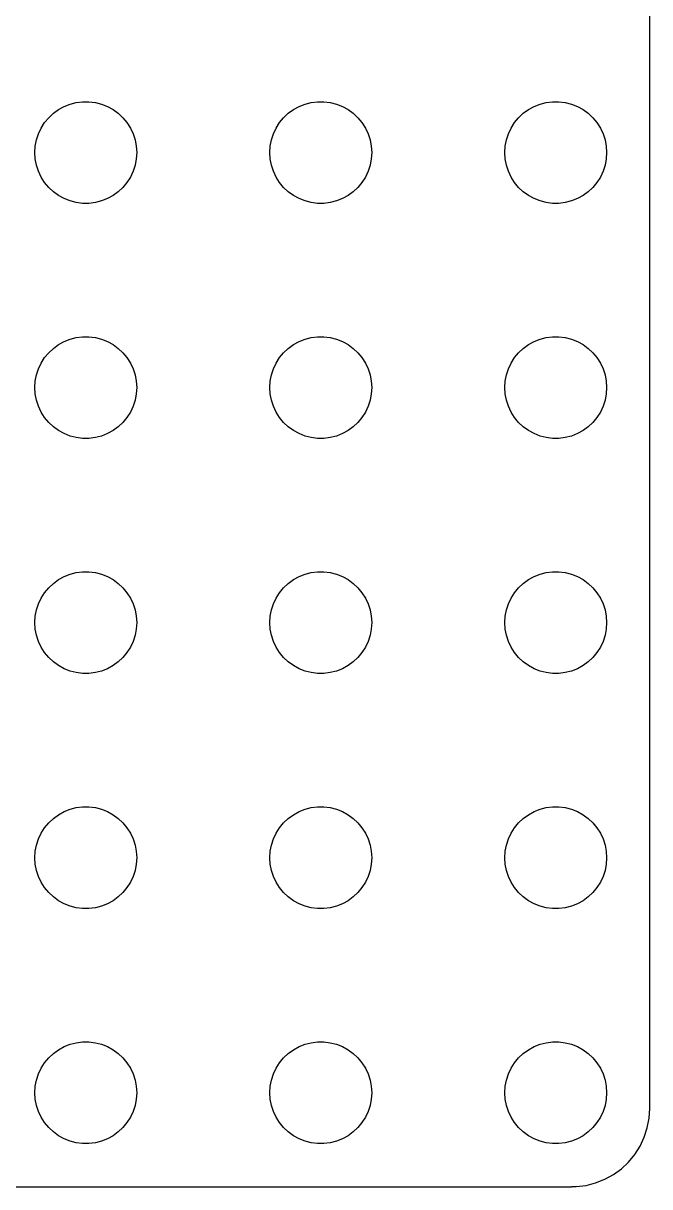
# Model space of a CAD drawing. Header units: metres. Extents: x 9 to 306, y 9 to 306.
# Drawn here: x 266 to 306, y 9 to 83.2 of the extents above; entities that cross this region are included whole.
import ezdxf

# ---------------------------------------------------------------- set-up
doc = ezdxf.new("R2010")
doc.units = ezdxf.units.M

msp = doc.modelspace()

# ---------------------------------------------------------------- linework, layer by layer
for p, q in [((306, 14), (306, 301)), ((268.616, 77.9407), (268.996, 78.0909)), ((268.996, 78.0909), (269.391, 78.1924)), ((269.391, 78.1924), (269.796, 78.2436)), ((269.796, 78.2436), (270.204, 78.2436)), ((270.204, 78.2436), (270.609, 78.1924)), ((270.609, 78.1924), (271.004, 78.0909)), ((271.004, 78.0909), (271.384, 77.9407)), ((283.616, 77.9407), (283.996, 78.0909)), ((283.996, 78.0909), (284.391, 78.1924)), ((284.391, 78.1924), (284.796, 78.2436)), ((284.796, 78.2436), (285.204, 78.2436)), ((285.204, 78.2436), (285.609, 78.1924)), ((285.609, 78.1924), (286.004, 78.0909)), ((286.004, 78.0909), (286.384, 77.9407)), ((298.616, 77.9407), (298.996, 78.0909)), ((298.996, 78.0909), (299.391, 78.1924)), ((299.391, 78.1924), (299.796, 78.2436)), ((299.796, 78.2436), (300.204, 78.2436)), ((300.204, 78.2436), (300.609, 78.1924)), ((300.609, 78.1924), (301.004, 78.0909)), ((301.004, 78.0909), (301.384, 77.9407)), ((267.371, 76.9103), (267.631, 77.2248)), ((267.631, 77.2248), (267.928, 77.5042)), ((267.928, 77.5042), (268.259, 77.7441)), ((268.259, 77.7441), (268.616, 77.9407)), ((271.384, 77.9407), (271.741, 77.7441)), ((271.741, 77.7441), (272.072, 77.5042)), ((272.072, 77.5042), (272.369, 77.2248)), ((272.369, 77.2248), (272.629, 76.9103)), ((282.371, 76.9103), (282.631, 77.2248)), ((282.631, 77.2248), (282.928, 77.5042)), ((282.928, 77.5042), (283.259, 77.7441)), ((283.259, 77.7441), (283.616, 77.9407)), ((286.384, 77.9407), (286.741, 77.7441)), ((286.741, 77.7441), (287.072, 77.5042)), ((287.072, 77.5042), (287.369, 77.2248)), ((287.369, 77.2248), (287.629, 76.9103)), ((297.371, 76.9103), (297.631, 77.2248)), ((297.631, 77.2248), (297.928, 77.5042)), ((297.928, 77.5042), (298.259, 77.7441)), ((298.259, 77.7441), (298.616, 77.9407)), ((301.384, 77.9407), (301.741, 77.7441)), ((301.741, 77.7441), (302.072, 77.5042)), ((302.072, 77.5042), (302.369, 77.2248)), ((302.369, 77.2248), (302.629, 76.9103)), ((266.978, 76.1964), (267.152, 76.5657)), ((267.152, 76.5657), (267.371, 76.9103)), ((272.629, 76.9103), (272.848, 76.5657)), ((272.848, 76.5657), (273.022, 76.1964)), ((281.978, 76.1964), (282.152, 76.5657)), ((282.152, 76.5657), (282.371, 76.9103)), ((287.629, 76.9103), (287.848, 76.5657)), ((287.848, 76.5657), (288.022, 76.1964)), ((296.978, 76.1964), (297.152, 76.5657)), ((297.152, 76.5657), (297.371, 76.9103)), ((302.629, 76.9103), (302.848, 76.5657)), ((302.848, 76.5657), (303.022, 76.1964)), ((266.776, 75.4073), (266.852, 75.8082)), ((266.852, 75.8082), (266.978, 76.1964)), ((273.022, 76.1964), (273.148, 75.8082)), ((273.148, 75.8082), (273.224, 75.4073)), ((281.776, 75.4073), (281.852, 75.8082)), ((281.852, 75.8082), (281.978, 76.1964)), ((288.022, 76.1964), (288.148, 75.8082)), ((288.148, 75.8082), (288.224, 75.4073)), ((296.776, 75.4073), (296.852, 75.8082)), ((296.852, 75.8082), (296.978, 76.1964)), ((303.022, 76.1964), (303.148, 75.8082)), ((303.148, 75.8082), (303.224, 75.4073)), ((266.75, 75), (266.776, 75.4073)), ((266.776, 74.5927), (266.75, 75)), ((273.224, 75.4073), (273.25, 75)), ((273.25, 75), (273.224, 74.5927)), ((281.75, 75), (281.776, 75.4073)), ((281.776, 74.5927), (281.75, 75)), ((288.224, 75.4073), (288.25, 75)), ((288.25, 75), (288.224, 74.5927)), ((296.75, 75), (296.776, 75.4073)), ((296.776, 74.5927), (296.75, 75)), ((303.224, 75.4073), (303.25, 75)), ((303.25, 75), (303.224, 74.5927)), ((266.852, 74.1918), (266.776, 74.5927)), ((273.224, 74.5927), (273.148, 74.1918)), ((281.852, 74.1918), (281.776, 74.5927)), ((288.224, 74.5927), (288.148, 74.1918)), ((296.852, 74.1918), (296.776, 74.5927)), ((303.224, 74.5927), (303.148, 74.1918)), ((266.978, 73.8036), (266.852, 74.1918)), ((267.152, 73.4343), (266.978, 73.8036)), ((273.022, 73.8036), (272.848, 73.4343)), ((273.148, 74.1918), (273.022, 73.8036)), ((281.978, 73.8036), (281.852, 74.1918)), ((282.152, 73.4343), (281.978, 73.8036)), ((288.022, 73.8036), (287.848, 73.4343)), ((288.148, 74.1918), (288.022, 73.8036)), ((296.978, 73.8036), (296.852, 74.1918)), ((297.152, 73.4343), (296.978, 73.8036)), ((303.022, 73.8036), (302.848, 73.4343)), ((303.148, 74.1918), (303.022, 73.8036)), ((267.371, 73.0897), (267.152, 73.4343)), ((267.631, 72.7752), (267.371, 73.0897)), ((267.928, 72.4958), (267.631, 72.7752)), ((272.369, 72.7752), (272.072, 72.4958)), ((272.629, 73.0897), (272.369, 72.7752)), ((272.848, 73.4343), (272.629, 73.0897)), ((282.371, 73.0897), (282.152, 73.4343)), ((282.631, 72.7752), (282.371, 73.0897)), ((282.928, 72.4958), (282.631, 72.7752)), ((287.369, 72.7752), (287.072, 72.4958)), ((287.629, 73.0897), (287.369, 72.7752)), ((287.848, 73.4343), (287.629, 73.0897)), ((297.371, 73.0897), (297.152, 73.4343)), ((297.631, 72.7752), (297.371, 73.0897)), ((297.928, 72.4958), (297.631, 72.7752)), ((302.369, 72.7752), (302.072, 72.4958)), ((302.629, 73.0897), (302.369, 72.7752)), ((302.848, 73.4343), (302.629, 73.0897)), ((268.259, 72.2559), (267.928, 72.4958)), ((268.616, 72.0593), (268.259, 72.2559)), ((268.996, 71.9091), (268.616, 72.0593)), ((271.384, 72.0593), (271.004, 71.9091)), ((271.741, 72.2559), (271.384, 72.0593)), ((272.072, 72.4958), (271.741, 72.2559)), ((283.259, 72.2559), (282.928, 72.4958)), ((283.616, 72.0593), (283.259, 72.2559)), ((283.996, 71.9091), (283.616, 72.0593)), ((286.384, 72.0593), (286.004, 71.9091)), ((286.741, 72.2559), (286.384, 72.0593)), ((287.072, 72.4958), (286.741, 72.2559)), ((298.259, 72.2559), (297.928, 72.4958)), ((298.616, 72.0593), (298.259, 72.2559)), ((298.996, 71.9091), (298.616, 72.0593)), ((301.384, 72.0593), (301.004, 71.9091)), ((301.741, 72.2559), (301.384, 72.0593)), ((302.072, 72.4958), (301.741, 72.2559)), ((269.391, 71.8076), (268.996, 71.9091)), ((269.796, 71.7564), (269.391, 71.8076)), ((270.204, 71.7564), (269.796, 71.7564)), ((270.609, 71.8076), (270.204, 71.7564)), ((271.004, 71.9091), (270.609, 71.8076)), ((284.391, 71.8076), (283.996, 71.9091)), ((284.796, 71.7564), (284.391, 71.8076)), ((285.204, 71.7564), (284.796, 71.7564)), ((285.609, 71.8076), (285.204, 71.7564)), ((286.004, 71.9091), (285.609, 71.8076)), ((299.391, 71.8076), (298.996, 71.9091)), ((299.796, 71.7564), (299.391, 71.8076)), ((300.204, 71.7564), (299.796, 71.7564)), ((300.609, 71.8076), (300.204, 71.7564)), ((301.004, 71.9091), (300.609, 71.8076)), ((268.996, 63.0909), (269.391, 63.1924)), ((269.391, 63.1924), (269.796, 63.2436)), ((269.796, 63.2436), (270.204, 63.2436)), ((270.204, 63.2436), (270.609, 63.1924)), ((270.609, 63.1924), (271.004, 63.0909)), ((283.996, 63.0909), (284.391, 63.1924)), ((284.391, 63.1924), (284.796, 63.2436)), ((284.796, 63.2436), (285.204, 63.2436)), ((285.204, 63.2436), (285.609, 63.1924)), ((285.609, 63.1924), (286.004, 63.0909)), ((298.996, 63.0909), (299.391, 63.1924)), ((299.391, 63.1924), (299.796, 63.2436)), ((299.796, 63.2436), (300.204, 63.2436)), ((300.204, 63.2436), (300.609, 63.1924)), ((300.609, 63.1924), (301.004, 63.0909)), ((267.631, 62.2248), (267.928, 62.5042)), ((267.928, 62.5042), (268.259, 62.7441)), ((268.259, 62.7441), (268.616, 62.9407)), ((268.616, 62.9407), (268.996, 63.0909)), ((271.004, 63.0909), (271.384, 62.9407)), ((271.384, 62.9407), (271.741, 62.7441)), ((271.741, 62.7441), (272.072, 62.5042)), ((272.072, 62.5042), (272.369, 62.2248)), ((282.631, 62.2248), (282.928, 62.5042)), ((282.928, 62.5042), (283.259, 62.7441)), ((283.259, 62.7441), (283.616, 62.9407)), ((283.616, 62.9407), (283.996, 63.0909)), ((286.004, 63.0909), (286.384, 62.9407)), ((286.384, 62.9407), (286.741, 62.7441)), ((286.741, 62.7441), (287.072, 62.5042)), ((287.072, 62.5042), (287.369, 62.2248)), ((297.631, 62.2248), (297.928, 62.5042)), ((297.928, 62.5042), (298.259, 62.7441)), ((298.259, 62.7441), (298.616, 62.9407)), ((298.616, 62.9407), (298.996, 63.0909)), ((301.004, 63.0909), (301.384, 62.9407)), ((301.384, 62.9407), (301.741, 62.7441)), ((301.741, 62.7441), (302.072, 62.5042)), ((302.072, 62.5042), (302.369, 62.2248)), ((267.152, 61.5657), (267.371, 61.9103)), ((267.371, 61.9103), (267.631, 62.2248)), ((272.369, 62.2248), (272.629, 61.9103)), ((272.629, 61.9103), (272.848, 61.5657)), ((282.152, 61.5657), (282.371, 61.9103)), ((282.371, 61.9103), (282.631, 62.2248)), ((287.369, 62.2248), (287.629, 61.9103)), ((287.629, 61.9103), (287.848, 61.5657)), ((297.152, 61.5657), (297.371, 61.9103)), ((297.371, 61.9103), (297.631, 62.2248)), ((302.369, 62.2248), (302.629, 61.9103)), ((302.629, 61.9103), (302.848, 61.5657)), ((266.852, 60.8082), (266.978, 61.1964)), ((266.978, 61.1964), (267.152, 61.5657)), ((272.848, 61.5657), (273.022, 61.1964)), ((273.022, 61.1964), (273.148, 60.8082)), ((281.852, 60.8082), (281.978, 61.1964)), ((281.978, 61.1964), (282.152, 61.5657)), ((287.848, 61.5657), (288.022, 61.1964)), ((288.022, 61.1964), (288.148, 60.8082)), ((296.852, 60.8082), (296.978, 61.1964)), ((296.978, 61.1964), (297.152, 61.5657)), ((302.848, 61.5657), (303.022, 61.1964)), ((303.022, 61.1964), (303.148, 60.8082)), ((266.75, 60), (266.776, 60.4073)), ((266.776, 60.4073), (266.852, 60.8082)), ((273.148, 60.8082), (273.224, 60.4073)), ((273.224, 60.4073), (273.25, 60)), ((281.75, 60), (281.776, 60.4073)), ((281.776, 60.4073), (281.852, 60.8082)), ((288.148, 60.8082), (288.224, 60.4073)), ((288.224, 60.4073), (288.25, 60)), ((296.75, 60), (296.776, 60.4073)), ((296.776, 60.4073), (296.852, 60.8082)), ((303.148, 60.8082), (303.224, 60.4073)), ((303.224, 60.4073), (303.25, 60)), ((266.776, 59.5927), (266.75, 60)), ((266.852, 59.1918), (266.776, 59.5927)), ((273.224, 59.5927), (273.148, 59.1918)), ((273.25, 60), (273.224, 59.5927)), ((281.776, 59.5927), (281.75, 60)), ((281.852, 59.1918), (281.776, 59.5927)), ((288.224, 59.5927), (288.148, 59.1918)), ((288.25, 60), (288.224, 59.5927)), ((296.776, 59.5927), (296.75, 60)), ((296.852, 59.1918), (296.776, 59.5927)), ((303.224, 59.5927), (303.148, 59.1918)), ((303.25, 60), (303.224, 59.5927)), ((266.978, 58.8036), (266.852, 59.1918)), ((267.152, 58.4343), (266.978, 58.8036)), ((273.022, 58.8036), (272.848, 58.4343)), ((273.148, 59.1918), (273.022, 58.8036)), ((281.978, 58.8036), (281.852, 59.1918)), ((282.152, 58.4343), (281.978, 58.8036)), ((288.022, 58.8036), (287.848, 58.4343)), ((288.148, 59.1918), (288.022, 58.8036)), ((296.978, 58.8036), (296.852, 59.1918)), ((297.152, 58.4343), (296.978, 58.8036)), ((303.022, 58.8036), (302.848, 58.4343)), ((303.148, 59.1918), (303.022, 58.8036)), ((267.371, 58.0897), (267.152, 58.4343)), ((267.631, 57.7752), (267.371, 58.0897)), ((272.629, 58.0897), (272.369, 57.7752)), ((272.848, 58.4343), (272.629, 58.0897)), ((282.371, 58.0897), (282.152, 58.4343)), ((282.631, 57.7752), (282.371, 58.0897)), ((287.629, 58.0897), (287.369, 57.7752)), ((287.848, 58.4343), (287.629, 58.0897)), ((297.371, 58.0897), (297.152, 58.4343)), ((297.631, 57.7752), (297.371, 58.0897)), ((302.629, 58.0897), (302.369, 57.7752)), ((302.848, 58.4343), (302.629, 58.0897)), ((267.928, 57.4958), (267.631, 57.7752)), ((268.259, 57.2559), (267.928, 57.4958)), ((268.616, 57.0593), (268.259, 57.2559)), ((271.741, 57.2559), (271.384, 57.0593)), ((272.072, 57.4958), (271.741, 57.2559)), ((272.369, 57.7752), (272.072, 57.4958)), ((282.928, 57.4958), (282.631, 57.7752)), ((283.259, 57.2559), (282.928, 57.4958)), ((283.616, 57.0593), (283.259, 57.2559)), ((286.741, 57.2559), (286.384, 57.0593)), ((287.072, 57.4958), (286.741, 57.2559)), ((287.369, 57.7752), (287.072, 57.4958)), ((297.928, 57.4958), (297.631, 57.7752)), ((298.259, 57.2559), (297.928, 57.4958)), ((298.616, 57.0593), (298.259, 57.2559)), ((301.741, 57.2559), (301.384, 57.0593)), ((302.072, 57.4958), (301.741, 57.2559)), ((302.369, 57.7752), (302.072, 57.4958)), ((268.996, 56.9091), (268.616, 57.0593)), ((269.391, 56.8076), (268.996, 56.9091)), ((269.796, 56.7564), (269.391, 56.8076)), ((270.204, 56.7564), (269.796, 56.7564)), ((270.609, 56.8076), (270.204, 56.7564)), ((271.004, 56.9091), (270.609, 56.8076)), ((271.384, 57.0593), (271.004, 56.9091)), ((283.996, 56.9091), (283.616, 57.0593)), ((284.391, 56.8076), (283.996, 56.9091)), ((284.796, 56.7564), (284.391, 56.8076)), ((285.204, 56.7564), (284.796, 56.7564)), ((285.609, 56.8076), (285.204, 56.7564)), ((286.004, 56.9091), (285.609, 56.8076)), ((286.384, 57.0593), (286.004, 56.9091)), ((298.996, 56.9091), (298.616, 57.0593)), ((299.391, 56.8076), (298.996, 56.9091)), ((299.796, 56.7564), (299.391, 56.8076)), ((300.204, 56.7564), (299.796, 56.7564)), ((300.609, 56.8076), (300.204, 56.7564)), ((301.004, 56.9091), (300.609, 56.8076)), ((301.384, 57.0593), (301.004, 56.9091)), ((267.928, 47.5042), (268.259, 47.7441)), ((268.259, 47.7441), (268.616, 47.9407)), ((268.616, 47.9407), (268.996, 48.0909)), ((268.996, 48.0909), (269.391, 48.1924)), ((269.391, 48.1924), (269.796, 48.2436)), ((269.796, 48.2436), (270.204, 48.2436)), ((270.204, 48.2436), (270.609, 48.1924)), ((270.609, 48.1924), (271.004, 48.0909)), ((271.004, 48.0909), (271.384, 47.9407)), ((271.384, 47.9407), (271.741, 47.7441)), ((271.741, 47.7441), (272.072, 47.5042)), ((282.928, 47.5042), (283.259, 47.7441)), ((283.259, 47.7441), (283.616, 47.9407)), ((283.616, 47.9407), (283.996, 48.0909)), ((283.996, 48.0909), (284.391, 48.1924)), ((284.391, 48.1924), (284.796, 48.2436)), ((284.796, 48.2436), (285.204, 48.2436)), ((285.204, 48.2436), (285.609, 48.1924)), ((285.609, 48.1924), (286.004, 48.0909)), ((286.004, 48.0909), (286.384, 47.9407)), ((286.384, 47.9407), (286.741, 47.7441)), ((286.741, 47.7441), (287.072, 47.5042)), ((297.928, 47.5042), (298.259, 47.7441)), ((298.259, 47.7441), (298.616, 47.9407)), ((298.616, 47.9407), (298.996, 48.0909)), ((298.996, 48.0909), (299.391, 48.1924)), ((299.391, 48.1924), (299.796, 48.2436)), ((299.796, 48.2436), (300.204, 48.2436)), ((300.204, 48.2436), (300.609, 48.1924)), ((300.609, 48.1924), (301.004, 48.0909)), ((301.004, 48.0909), (301.384, 47.9407)), ((301.384, 47.9407), (301.741, 47.7441)), ((301.741, 47.7441), (302.072, 47.5042)), ((267.152, 46.5657), (267.371, 46.9103)), ((267.371, 46.9103), (267.631, 47.2248)), ((267.631, 47.2248), (267.928, 47.5042)), ((272.072, 47.5042), (272.369, 47.2248)), ((272.369, 47.2248), (272.629, 46.9103)), ((272.629, 46.9103), (272.848, 46.5657)), ((282.152, 46.5657), (282.371, 46.9103)), ((282.371, 46.9103), (282.631, 47.2248)), ((282.631, 47.2248), (282.928, 47.5042)), ((287.072, 47.5042), (287.369, 47.2248)), ((287.369, 47.2248), (287.629, 46.9103)), ((287.629, 46.9103), (287.848, 46.5657)), ((297.152, 46.5657), (297.371, 46.9103)), ((297.371, 46.9103), (297.631, 47.2248)), ((297.631, 47.2248), (297.928, 47.5042)), ((302.072, 47.5042), (302.369, 47.2248)), ((302.369, 47.2248), (302.629, 46.9103)), ((302.629, 46.9103), (302.848, 46.5657)), ((266.852, 45.8082), (266.978, 46.1964)), ((266.978, 46.1964), (267.152, 46.5657)), ((272.848, 46.5657), (273.022, 46.1964)), ((273.022, 46.1964), (273.148, 45.8082)), ((281.852, 45.8082), (281.978, 46.1964)), ((281.978, 46.1964), (282.152, 46.5657)), ((287.848, 46.5657), (288.022, 46.1964)), ((288.022, 46.1964), (288.148, 45.8082)), ((296.852, 45.8082), (296.978, 46.1964)), ((296.978, 46.1964), (297.152, 46.5657)), ((302.848, 46.5657), (303.022, 46.1964)), ((303.022, 46.1964), (303.148, 45.8082)), ((266.75, 45), (266.776, 45.4073)), ((266.776, 45.4073), (266.852, 45.8082)), ((273.148, 45.8082), (273.224, 45.4073)), ((273.224, 45.4073), (273.25, 45)), ((281.75, 45), (281.776, 45.4073)), ((281.776, 45.4073), (281.852, 45.8082)), ((288.148, 45.8082), (288.224, 45.4073)), ((288.224, 45.4073), (288.25, 45)), ((296.75, 45), (296.776, 45.4073)), ((296.776, 45.4073), (296.852, 45.8082)), ((303.148, 45.8082), (303.224, 45.4073)), ((303.224, 45.4073), (303.25, 45)), ((266.776, 44.5927), (266.75, 45)), ((266.852, 44.1918), (266.776, 44.5927)), ((273.224, 44.5927), (273.148, 44.1918)), ((273.25, 45), (273.224, 44.5927)), ((281.776, 44.5927), (281.75, 45)), ((281.852, 44.1918), (281.776, 44.5927)), ((288.224, 44.5927), (288.148, 44.1918)), ((288.25, 45), (288.224, 44.5927)), ((296.776, 44.5927), (296.75, 45)), ((296.852, 44.1918), (296.776, 44.5927)), ((303.224, 44.5927), (303.148, 44.1918)), ((303.25, 45), (303.224, 44.5927)), ((266.978, 43.8036), (266.852, 44.1918)), ((273.148, 44.1918), (273.022, 43.8036)), ((281.978, 43.8036), (281.852, 44.1918)), ((288.148, 44.1918), (288.022, 43.8036)), ((296.978, 43.8036), (296.852, 44.1918)), ((303.148, 44.1918), (303.022, 43.8036)), ((267.152, 43.4343), (266.978, 43.8036)), ((267.371, 43.0897), (267.152, 43.4343)), ((267.631, 42.7752), (267.371, 43.0897)), ((272.629, 43.0897), (272.369, 42.7752)), ((272.848, 43.4343), (272.629, 43.0897)), ((273.022, 43.8036), (272.848, 43.4343)), ((282.152, 43.4343), (281.978, 43.8036)), ((282.371, 43.0897), (282.152, 43.4343)), ((282.631, 42.7752), (282.371, 43.0897)), ((287.629, 43.0897), (287.369, 42.7752)), ((287.848, 43.4343), (287.629, 43.0897)), ((288.022, 43.8036), (287.848, 43.4343)), ((297.152, 43.4343), (296.978, 43.8036)), ((297.371, 43.0897), (297.152, 43.4343)), ((297.631, 42.7752), (297.371, 43.0897)), ((302.629, 43.0897), (302.369, 42.7752)), ((302.848, 43.4343), (302.629, 43.0897)), ((303.022, 43.8036), (302.848, 43.4343)), ((267.928, 42.4958), (267.631, 42.7752)), ((268.259, 42.2559), (267.928, 42.4958)), ((272.072, 42.4958), (271.741, 42.2559)), ((272.369, 42.7752), (272.072, 42.4958)), ((282.928, 42.4958), (282.631, 42.7752)), ((283.259, 42.2559), (282.928, 42.4958)), ((287.072, 42.4958), (286.741, 42.2559)), ((287.369, 42.7752), (287.072, 42.4958)), ((297.928, 42.4958), (297.631, 42.7752)), ((298.259, 42.2559), (297.928, 42.4958)), ((302.072, 42.4958), (301.741, 42.2559)), ((302.369, 42.7752), (302.072, 42.4958)), ((268.616, 42.0593), (268.259, 42.2559)), ((268.996, 41.9091), (268.616, 42.0593)), ((269.391, 41.8076), (268.996, 41.9091)), ((269.796, 41.7564), (269.391, 41.8076)), ((270.204, 41.7564), (269.796, 41.7564)), ((270.609, 41.8076), (270.204, 41.7564)), ((271.004, 41.9091), (270.609, 41.8076)), ((271.384, 42.0593), (271.004, 41.9091)), ((271.741, 42.2559), (271.384, 42.0593)), ((283.616, 42.0593), (283.259, 42.2559)), ((283.996, 41.9091), (283.616, 42.0593)), ((284.391, 41.8076), (283.996, 41.9091)), ((284.796, 41.7564), (284.391, 41.8076)), ((285.204, 41.7564), (284.796, 41.7564)), ((285.609, 41.8076), (285.204, 41.7564)), ((286.004, 41.9091), (285.609, 41.8076)), ((286.384, 42.0593), (286.004, 41.9091)), ((286.741, 42.2559), (286.384, 42.0593)), ((298.616, 42.0593), (298.259, 42.2559)), ((298.996, 41.9091), (298.616, 42.0593)), ((299.391, 41.8076), (298.996, 41.9091)), ((299.796, 41.7564), (299.391, 41.8076)), ((300.204, 41.7564), (299.796, 41.7564)), ((300.609, 41.8076), (300.204, 41.7564)), ((301.004, 41.9091), (300.609, 41.8076)), ((301.384, 42.0593), (301.004, 41.9091)), ((301.741, 42.2559), (301.384, 42.0593)), ((267.928, 32.5042), (268.259, 32.7441)), ((268.259, 32.7441), (268.616, 32.9407)), ((268.616, 32.9407), (268.996, 33.0909)), ((268.996, 33.0909), (269.391, 33.1924)), ((269.391, 33.1924), (269.796, 33.2436)), ((269.796, 33.2436), (270.204, 33.2436)), ((270.204, 33.2436), (270.609, 33.1924)), ((270.609, 33.1924), (271.004, 33.0909)), ((271.004, 33.0909), (271.384, 32.9407)), ((271.384, 32.9407), (271.741, 32.7441)), ((271.741, 32.7441), (272.072, 32.5042)), ((282.928, 32.5042), (283.259, 32.7441)), ((283.259, 32.7441), (283.616, 32.9407)), ((283.616, 32.9407), (283.996, 33.0909)), ((283.996, 33.0909), (284.391, 33.1924)), ((284.391, 33.1924), (284.796, 33.2436)), ((284.796, 33.2436), (285.204, 33.2436)), ((285.204, 33.2436), (285.609, 33.1924)), ((285.609, 33.1924), (286.004, 33.0909)), ((286.004, 33.0909), (286.384, 32.9407)), ((286.384, 32.9407), (286.741, 32.7441)), ((286.741, 32.7441), (287.072, 32.5042)), ((297.928, 32.5042), (298.259, 32.7441)), ((298.259, 32.7441), (298.616, 32.9407)), ((298.616, 32.9407), (298.996, 33.0909)), ((298.996, 33.0909), (299.391, 33.1924)), ((299.391, 33.1924), (299.796, 33.2436)), ((299.796, 33.2436), (300.204, 33.2436)), ((300.204, 33.2436), (300.609, 33.1924)), ((300.609, 33.1924), (301.004, 33.0909)), ((301.004, 33.0909), (301.384, 32.9407)), ((301.384, 32.9407), (301.741, 32.7441)), ((301.741, 32.7441), (302.072, 32.5042)), ((267.371, 31.9103), (267.631, 32.2248)), ((267.631, 32.2248), (267.928, 32.5042)), ((272.072, 32.5042), (272.369, 32.2248)), ((272.369, 32.2248), (272.629, 31.9103)), ((282.371, 31.9103), (282.631, 32.2248)), ((282.631, 32.2248), (282.928, 32.5042)), ((287.072, 32.5042), (287.369, 32.2248)), ((287.369, 32.2248), (287.629, 31.9103)), ((297.371, 31.9103), (297.631, 32.2248)), ((297.631, 32.2248), (297.928, 32.5042)), ((302.072, 32.5042), (302.369, 32.2248)), ((302.369, 32.2248), (302.629, 31.9103)), ((266.852, 30.8082), (266.978, 31.1964)), ((266.978, 31.1964), (267.152, 31.5657)), ((267.152, 31.5657), (267.371, 31.9103)), ((272.629, 31.9103), (272.848, 31.5657)), ((272.848, 31.5657), (273.022, 31.1964)), ((273.022, 31.1964), (273.148, 30.8082)), ((281.852, 30.8082), (281.978, 31.1964)), ((281.978, 31.1964), (282.152, 31.5657)), ((282.152, 31.5657), (282.371, 31.9103)), ((287.629, 31.9103), (287.848, 31.5657)), ((287.848, 31.5657), (288.022, 31.1964)), ((288.022, 31.1964), (288.148, 30.8082)), ((296.852, 30.8082), (296.978, 31.1964)), ((296.978, 31.1964), (297.152, 31.5657)), ((297.152, 31.5657), (297.371, 31.9103)), ((302.629, 31.9103), (302.848, 31.5657)), ((302.848, 31.5657), (303.022, 31.1964)), ((303.022, 31.1964), (303.148, 30.8082)), ((266.776, 30.4073), (266.852, 30.8082)), ((273.148, 30.8082), (273.224, 30.4073)), ((281.776, 30.4073), (281.852, 30.8082)), ((288.148, 30.8082), (288.224, 30.4073)), ((296.776, 30.4073), (296.852, 30.8082)), ((303.148, 30.8082), (303.224, 30.4073)), ((266.75, 30), (266.776, 30.4073)), ((266.776, 29.5927), (266.75, 30)), ((273.224, 30.4073), (273.25, 30)), ((273.25, 30), (273.224, 29.5927)), ((281.75, 30), (281.776, 30.4073)), ((281.776, 29.5927), (281.75, 30)), ((288.224, 30.4073), (288.25, 30)), ((288.25, 30), (288.224, 29.5927)), ((296.75, 30), (296.776, 30.4073)), ((296.776, 29.5927), (296.75, 30)), ((303.224, 30.4073), (303.25, 30)), ((303.25, 30), (303.224, 29.5927)), ((266.852, 29.1918), (266.776, 29.5927)), ((266.978, 28.8036), (266.852, 29.1918)), ((273.148, 29.1918), (273.022, 28.8036)), ((273.224, 29.5927), (273.148, 29.1918)), ((281.852, 29.1918), (281.776, 29.5927)), ((281.978, 28.8036), (281.852, 29.1918)), ((288.148, 29.1918), (288.022, 28.8036)), ((288.224, 29.5927), (288.148, 29.1918)), ((296.852, 29.1918), (296.776, 29.5927)), ((296.978, 28.8036), (296.852, 29.1918)), ((303.148, 29.1918), (303.022, 28.8036)), ((303.224, 29.5927), (303.148, 29.1918)), ((267.152, 28.4343), (266.978, 28.8036)), ((267.371, 28.0897), (267.152, 28.4343)), ((272.848, 28.4343), (272.629, 28.0897)), ((273.022, 28.8036), (272.848, 28.4343)), ((282.152, 28.4343), (281.978, 28.8036)), ((282.371, 28.0897), (282.152, 28.4343)), ((287.848, 28.4343), (287.629, 28.0897)), ((288.022, 28.8036), (287.848, 28.4343)), ((297.152, 28.4343), (296.978, 28.8036)), ((297.371, 28.0897), (297.152, 28.4343)), ((302.848, 28.4343), (302.629, 28.0897)), ((303.022, 28.8036), (302.848, 28.4343)), ((267.631, 27.7752), (267.371, 28.0897)), ((267.928, 27.4958), (267.631, 27.7752)), ((268.259, 27.2559), (267.928, 27.4958)), ((272.072, 27.4958), (271.741, 27.2559)), ((272.369, 27.7752), (272.072, 27.4958)), ((272.629, 28.0897), (272.369, 27.7752)), ((282.631, 27.7752), (282.371, 28.0897)), ((282.928, 27.4958), (282.631, 27.7752)), ((283.259, 27.2559), (282.928, 27.4958)), ((287.072, 27.4958), (286.741, 27.2559)), ((287.369, 27.7752), (287.072, 27.4958)), ((287.629, 28.0897), (287.369, 27.7752)), ((297.631, 27.7752), (297.371, 28.0897)), ((297.928, 27.4958), (297.631, 27.7752)), ((298.259, 27.2559), (297.928, 27.4958)), ((302.072, 27.4958), (301.741, 27.2559)), ((302.369, 27.7752), (302.072, 27.4958)), ((302.629, 28.0897), (302.369, 27.7752)), ((268.616, 27.0593), (268.259, 27.2559)), ((268.996, 26.9091), (268.616, 27.0593)), ((269.391, 26.8076), (268.996, 26.9091)), ((269.796, 26.7564), (269.391, 26.8076)), ((270.204, 26.7564), (269.796, 26.7564)), ((270.609, 26.8076), (270.204, 26.7564)), ((271.004, 26.9091), (270.609, 26.8076)), ((271.384, 27.0593), (271.004, 26.9091)), ((271.741, 27.2559), (271.384, 27.0593)), ((283.616, 27.0593), (283.259, 27.2559)), ((283.996, 26.9091), (283.616, 27.0593)), ((284.391, 26.8076), (283.996, 26.9091)), ((284.796, 26.7564), (284.391, 26.8076)), ((285.204, 26.7564), (284.796, 26.7564)), ((285.609, 26.8076), (285.204, 26.7564)), ((286.004, 26.9091), (285.609, 26.8076)), ((286.384, 27.0593), (286.004, 26.9091)), ((286.741, 27.2559), (286.384, 27.0593)), ((298.616, 27.0593), (298.259, 27.2559)), ((298.996, 26.9091), (298.616, 27.0593)), ((299.391, 26.8076), (298.996, 26.9091)), ((299.796, 26.7564), (299.391, 26.8076)), ((300.204, 26.7564), (299.796, 26.7564)), ((300.609, 26.8076), (300.204, 26.7564)), ((301.004, 26.9091), (300.609, 26.8076)), ((301.384, 27.0593), (301.004, 26.9091)), ((301.741, 27.2559), (301.384, 27.0593)), ((268.259, 17.7441), (268.616, 17.9407)), ((268.616, 17.9407), (268.996, 18.0909)), ((268.996, 18.0909), (269.391, 18.1924)), ((269.391, 18.1924), (269.796, 18.2436)), ((269.796, 18.2436), (270.204, 18.2436)), ((270.204, 18.2436), (270.609, 18.1924)), ((270.609, 18.1924), (271.004, 18.0909)), ((271.004, 18.0909), (271.384, 17.9407)), ((271.384, 17.9407), (271.741, 17.7441)), ((283.259, 17.7441), (283.616, 17.9407)), ((283.616, 17.9407), (283.996, 18.0909)), ((283.996, 18.0909), (284.391, 18.1924)), ((284.391, 18.1924), (284.796, 18.2436)), ((284.796, 18.2436), (285.204, 18.2436)), ((285.204, 18.2436), (285.609, 18.1924)), ((285.609, 18.1924), (286.004, 18.0909)), ((286.004, 18.0909), (286.384, 17.9407)), ((286.384, 17.9407), (286.741, 17.7441)), ((298.259, 17.7441), (298.616, 17.9407)), ((298.616, 17.9407), (298.996, 18.0909)), ((298.996, 18.0909), (299.391, 18.1924)), ((299.391, 18.1924), (299.796, 18.2436)), ((299.796, 18.2436), (300.204, 18.2436)), ((300.204, 18.2436), (300.609, 18.1924)), ((300.609, 18.1924), (301.004, 18.0909)), ((301.004, 18.0909), (301.384, 17.9407)), ((301.384, 17.9407), (301.741, 17.7441)), ((267.371, 16.9103), (267.631, 17.2248)), ((267.631, 17.2248), (267.928, 17.5042)), ((267.928, 17.5042), (268.259, 17.7441)), ((271.741, 17.7441), (272.072, 17.5042)), ((272.072, 17.5042), (272.369, 17.2248)), ((272.369, 17.2248), (272.629, 16.9103)), ((282.371, 16.9103), (282.631, 17.2248)), ((282.631, 17.2248), (282.928, 17.5042)), ((282.928, 17.5042), (283.259, 17.7441)), ((286.741, 17.7441), (287.072, 17.5042)), ((287.072, 17.5042), (287.369, 17.2248)), ((287.369, 17.2248), (287.629, 16.9103)), ((297.371, 16.9103), (297.631, 17.2248)), ((297.631, 17.2248), (297.928, 17.5042)), ((297.928, 17.5042), (298.259, 17.7441)), ((301.741, 17.7441), (302.072, 17.5042)), ((302.072, 17.5042), (302.369, 17.2248)), ((302.369, 17.2248), (302.629, 16.9103)), ((266.978, 16.1964), (267.152, 16.5657)), ((267.152, 16.5657), (267.371, 16.9103)), ((272.629, 16.9103), (272.848, 16.5657)), ((272.848, 16.5657), (273.022, 16.1964)), ((281.978, 16.1964), (282.152, 16.5657)), ((282.152, 16.5657), (282.371, 16.9103)), ((287.629, 16.9103), (287.848, 16.5657)), ((287.848, 16.5657), (288.022, 16.1964)), ((296.978, 16.1964), (297.152, 16.5657)), ((297.152, 16.5657), (297.371, 16.9103)), ((302.629, 16.9103), (302.848, 16.5657)), ((302.848, 16.5657), (303.022, 16.1964)), ((266.776, 15.4073), (266.852, 15.8082)), ((266.852, 15.8082), (266.978, 16.1964)), ((273.022, 16.1964), (273.148, 15.8082)), ((273.148, 15.8082), (273.224, 15.4073)), ((281.776, 15.4073), (281.852, 15.8082)), ((281.852, 15.8082), (281.978, 16.1964)), ((288.022, 16.1964), (288.148, 15.8082)), ((288.148, 15.8082), (288.224, 15.4073)), ((296.776, 15.4073), (296.852, 15.8082)), ((296.852, 15.8082), (296.978, 16.1964)), ((303.022, 16.1964), (303.148, 15.8082)), ((303.148, 15.8082), (303.224, 15.4073)), ((266.75, 15), (266.776, 15.4073)), ((266.776, 14.5927), (266.75, 15)), ((273.224, 15.4073), (273.25, 15)), ((273.25, 15), (273.224, 14.5927)), ((281.75, 15), (281.776, 15.4073)), ((281.776, 14.5927), (281.75, 15)), ((288.224, 15.4073), (288.25, 15)), ((288.25, 15), (288.224, 14.5927)), ((296.75, 15), (296.776, 15.4073)), ((296.776, 14.5927), (296.75, 15)), ((303.224, 15.4073), (303.25, 15)), ((303.25, 15), (303.224, 14.5927)), ((266.852, 14.1918), (266.776, 14.5927)), ((266.978, 13.8036), (266.852, 14.1918)), ((273.148, 14.1918), (273.022, 13.8036)), ((273.224, 14.5927), (273.148, 14.1918)), ((281.852, 14.1918), (281.776, 14.5927)), ((281.978, 13.8036), (281.852, 14.1918)), ((288.148, 14.1918), (288.022, 13.8036)), ((288.224, 14.5927), (288.148, 14.1918)), ((296.852, 14.1918), (296.776, 14.5927)), ((296.978, 13.8036), (296.852, 14.1918)), ((303.148, 14.1918), (303.022, 13.8036)), ((303.224, 14.5927), (303.148, 14.1918)), ((267.152, 13.4343), (266.978, 13.8036)), ((267.371, 13.0897), (267.152, 13.4343)), ((272.848, 13.4343), (272.629, 13.0897)), ((273.022, 13.8036), (272.848, 13.4343)), ((282.152, 13.4343), (281.978, 13.8036)), ((282.371, 13.0897), (282.152, 13.4343)), ((287.848, 13.4343), (287.629, 13.0897)), ((288.022, 13.8036), (287.848, 13.4343)), ((297.152, 13.4343), (296.978, 13.8036)), ((297.371, 13.0897), (297.152, 13.4343)), ((302.848, 13.4343), (302.629, 13.0897)), ((303.022, 13.8036), (302.848, 13.4343)), ((305.843, 12.7565), (305.961, 13.3733)), ((305.961, 13.3733), (306, 14)), ((267.631, 12.7752), (267.371, 13.0897)), ((267.928, 12.4958), (267.631, 12.7752)), ((272.369, 12.7752), (272.072, 12.4958)), ((272.629, 13.0897), (272.369, 12.7752)), ((282.631, 12.7752), (282.371, 13.0897)), ((282.928, 12.4958), (282.631, 12.7752)), ((287.369, 12.7752), (287.072, 12.4958)), ((287.629, 13.0897), (287.369, 12.7752)), ((297.631, 12.7752), (297.371, 13.0897)), ((297.928, 12.4958), (297.631, 12.7752)), ((302.369, 12.7752), (302.072, 12.4958)), ((302.629, 13.0897), (302.369, 12.7752)), ((305.649, 12.1594), (305.843, 12.7565)), ((268.259, 12.2559), (267.928, 12.4958)), ((268.616, 12.0593), (268.259, 12.2559)), ((268.996, 11.9091), (268.616, 12.0593)), ((269.391, 11.8076), (268.996, 11.9091)), ((271.004, 11.9091), (270.609, 11.8076)), ((271.384, 12.0593), (271.004, 11.9091)), ((271.741, 12.2559), (271.384, 12.0593)), ((272.072, 12.4958), (271.741, 12.2559)), ((283.259, 12.2559), (282.928, 12.4958)), ((283.616, 12.0593), (283.259, 12.2559)), ((283.996, 11.9091), (283.616, 12.0593)), ((284.391, 11.8076), (283.996, 11.9091)), ((286.004, 11.9091), (285.609, 11.8076)), ((286.384, 12.0593), (286.004, 11.9091)), ((286.741, 12.2559), (286.384, 12.0593)), ((287.072, 12.4958), (286.741, 12.2559)), ((298.259, 12.2559), (297.928, 12.4958)), ((298.616, 12.0593), (298.259, 12.2559)), ((298.996, 11.9091), (298.616, 12.0593)), ((299.391, 11.8076), (298.996, 11.9091)), ((301.004, 11.9091), (300.609, 11.8076)), ((301.384, 12.0593), (301.004, 11.9091)), ((301.741, 12.2559), (301.384, 12.0593)), ((302.072, 12.4958), (301.741, 12.2559)), ((305.382, 11.5912), (305.649, 12.1594)), ((269.796, 11.7564), (269.391, 11.8076)), ((270.204, 11.7564), (269.796, 11.7564)), ((270.609, 11.8076), (270.204, 11.7564)), ((284.796, 11.7564), (284.391, 11.8076)), ((285.204, 11.7564), (284.796, 11.7564)), ((285.609, 11.8076), (285.204, 11.7564)), ((299.796, 11.7564), (299.391, 11.8076)), ((300.204, 11.7564), (299.796, 11.7564)), ((300.609, 11.8076), (300.204, 11.7564)), ((305.045, 11.0611), (305.382, 11.5912)), ((304.187, 10.1474), (304.645, 10.5773)), ((304.645, 10.5773), (305.045, 11.0611)), ((303.129, 9.4759), (303.679, 9.7783)), ((303.679, 9.7783), (304.187, 10.1474)), ((14, 9), (301, 9)), ((301, 9.0099), (301.314, 9.0099)), ((301, 9), (301, 9.0099)), ((301.314, 9.0099), (301.937, 9.0886)), ((301.937, 9.0886), (302.545, 9.2447)), ((302.545, 9.2447), (303.129, 9.4759))]:
    msp.add_line(p, q)

doc.saveas('drawing.dxf')
